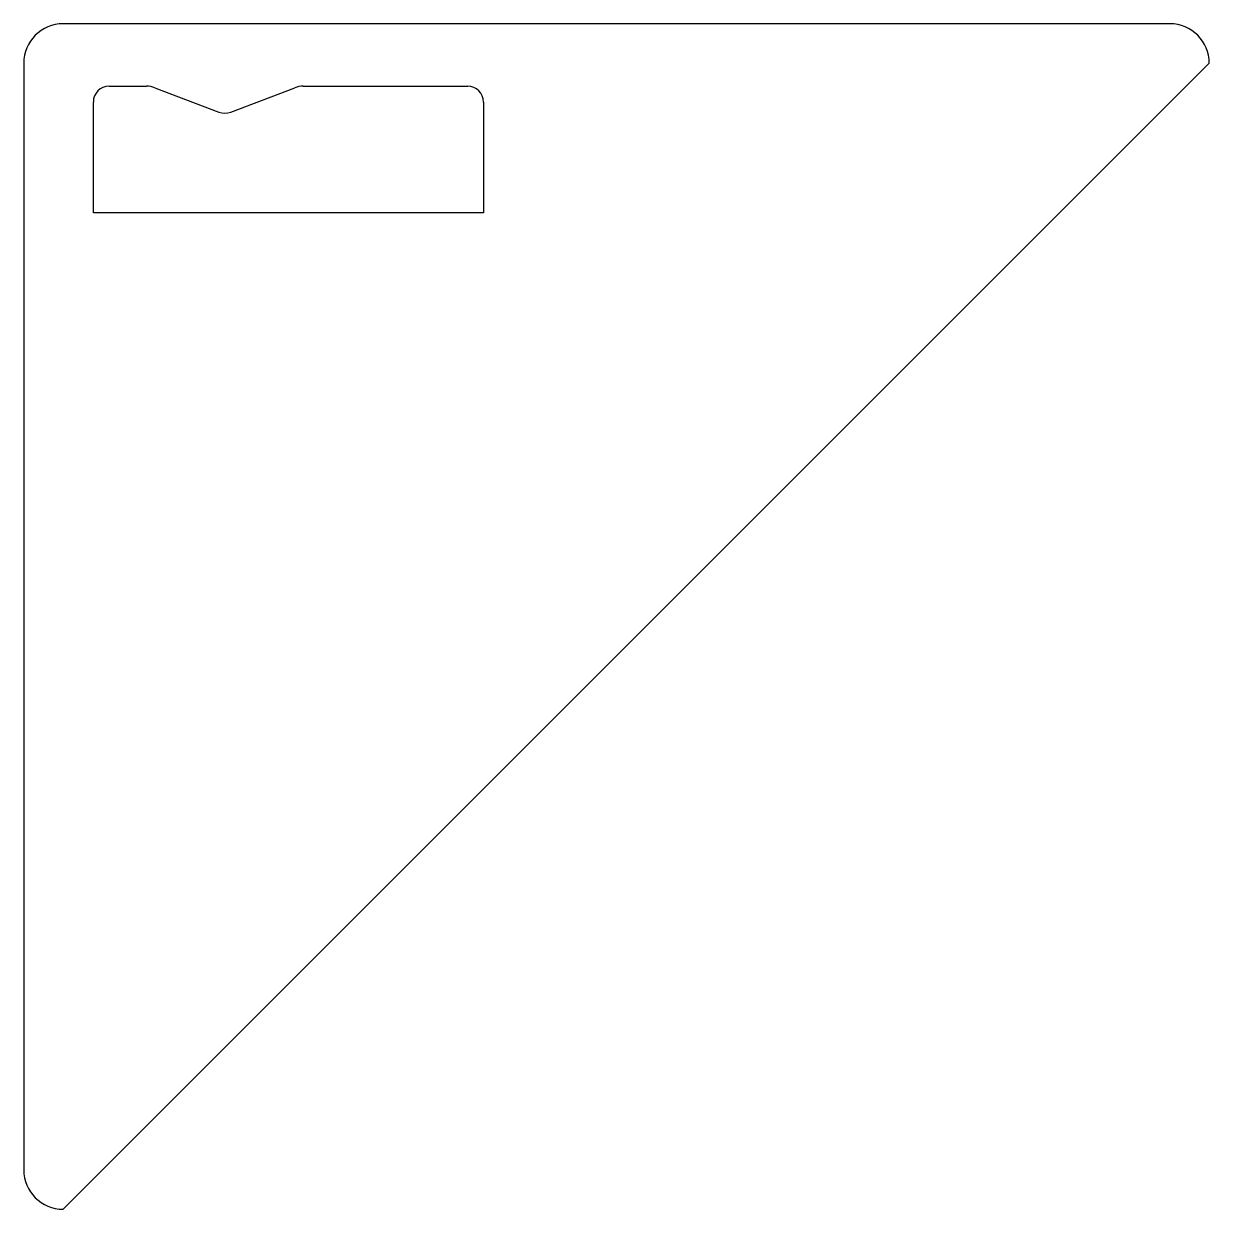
# Model space of a CAD drawing. Header units: millimetres. Extents: x 0 to 150, y 0 to 150.
import ezdxf

# ---------------------------------------------------------------- set-up
doc = ezdxf.new("R2010")
doc.units = ezdxf.units.MM

msp = doc.modelspace()

# ---------------------------------------------------------------- linework, layer by layer
at = {"color": 7, "linetype": 'Continuous'}
for p, q in [((145, 150), (5, 150)), ((0, 145), (0, 5)), ((5, 0), (150, 145)), ((10.81, 142.09), (15.53, 142.09)), ((16.59, 141.89), (24.7, 138.82)), ((26.19, 138.82), (34.3, 141.89)), ((35.36, 142.09), (56.17, 142.09)), ((8.81, 126.09), (8.81, 140.09)), ((58.17, 140.09), (58.17, 126.09)), ((58.17, 126.09), (8.81, 126.09))]:
    msp.add_line(p, q, dxfattribs=at)
for centre, radius, start, end in [((5, 145), 5, 90, 180), ((145, 145), 5, 0, 90), ((10.81, 140.09), 2, 90, 180), ((15.53, 139.09), 3, 69.2719, 90), ((35.36, 139.09), 3, 90, 110.7281), ((56.17, 140.09), 2, 0, 90), ((25.45, 140.68), 2, 248.1986, 291.8014), ((5, 5), 5, 180, 270)]:
    msp.add_arc(centre, radius, start, end, dxfattribs=at)

doc.saveas('drawing.dxf')
